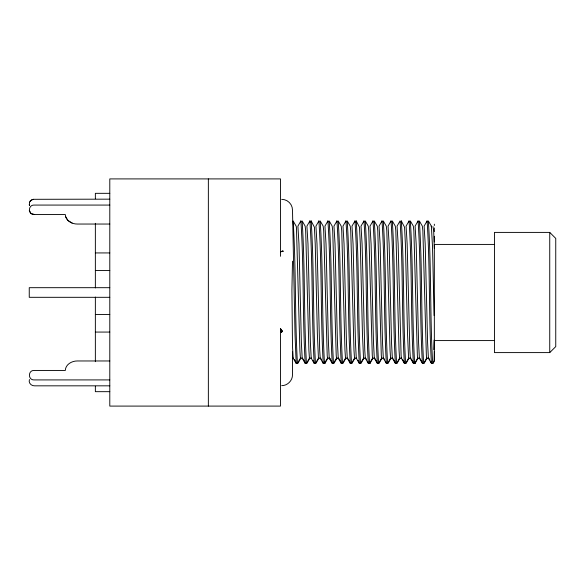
<?xml version="1.0" encoding="UTF-8"?>
<svg xmlns="http://www.w3.org/2000/svg" width="585" height="585" viewBox="0 0 585 585"><rect width="100%" height="100%" fill="white"/><g stroke="black" fill="none" stroke-linecap="round" stroke-linejoin="round"><path stroke-width="0.88" d="M434.341 351.402L434.194 361.45L433.054 363.431L431.423 363.409L428.41 358.174L427.606 342.92L425.185 243.843L424.11 226.117L427.108 220.933C430.194 268.318 428.695 315.98 431.423 363.409M292.5 261.217L291.915 290.277L292.5 346.547L293.18 358.174L296.193 363.409L297.823 363.431L300.836 358.188M434.063 340.148L433.778 349.676M323.234 363.409C320.514 315.98 322.006 268.318 318.92 220.933L315.929 226.117L317.004 243.843L319.688 350.079L320.222 358.174L323.234 363.409L324.865 363.431L325.004 361.91M368.316 363.409C365.588 315.98 367.087 268.318 364.002 220.933L361.003 226.117L362.078 243.843L364.762 350.079L365.303 358.174L368.316 363.409L369.947 363.431L370.078 361.91M413.39 363.409C410.663 315.98 412.162 268.318 409.076 220.933L406.078 226.117L407.153 243.843L409.844 350.079L410.377 358.174L413.39 363.409L415.021 363.431L415.16 361.91M29.433 202.33L29.433 205.481L29.25 204.377M29.433 379.519C28.248 382.853 31.305 386.063 34.661 385.829L109.79 385.829M300.624 222.205L300.895 220.933C303.981 268.318 302.482 315.98 305.209 363.409L306.84 363.431L309.853 358.188M309.64 222.205L309.904 220.933C312.99 268.318 311.498 315.98 314.218 363.409L315.856 363.431L318.862 358.188M310.884 222.205L311.154 220.933L314.416 227.265L315.22 243.843L317.37 333.998L318.445 358.174L315.469 363.409C312.756 315.98 314.182 268.318 311.154 220.933M318.649 222.205L318.92 220.933M327.666 222.205L327.936 220.933C331.022 268.318 329.53 315.98 332.251 363.409L333.881 363.431L336.894 358.188L335.958 359.819M336.682 222.205L336.953 220.933C340.039 268.318 338.539 315.98 341.267 363.409L342.898 363.431L345.911 358.188M345.698 222.205L345.969 220.933C349.055 268.318 347.556 315.98 350.283 363.409L351.914 363.431L354.927 358.188M354.715 222.205L354.985 220.933C358.071 268.318 356.572 315.98 359.3 363.409L360.93 363.431L363.943 358.188M355.958 222.205L356.228 220.933L359.497 227.265L360.301 243.843L362.451 333.998L363.526 358.174L360.543 363.409C357.815 315.98 359.314 268.318 356.228 220.933M363.731 222.205L364.002 220.933M372.747 222.205L373.018 220.933C376.104 268.318 374.605 315.98 377.332 363.409L378.963 363.431L381.976 358.188M381.764 222.205L382.027 220.933C385.113 268.318 383.621 315.98 386.341 363.409L387.979 363.431L390.985 358.188M390.773 222.205L391.043 220.933C394.129 268.318 392.637 315.98 395.358 363.409L396.988 363.431L400.001 358.188M401.039 222.205L401.303 220.933L404.571 227.265L405.376 243.843L407.526 333.998L408.601 358.174L405.617 363.409C402.897 315.98 404.389 268.318 401.303 220.933M408.805 222.205L409.076 220.933M417.822 222.205L418.092 220.933C421.178 268.318 419.679 315.98 422.407 363.409L424.037 363.431L427.05 358.188M426.838 222.205L427.108 220.933M431.152 226.753L431.379 226.132L428.352 220.933C431.438 268.318 429.938 315.98 432.666 363.409L434.341 360.47L434.341 341.413M29.433 202.33L30.837 200.414L33.257 199.317M300.419 358.174L297.436 363.409C294.723 315.98 296.156 268.325 293.114 220.933L296.207 226.256L296.456 227.967L299.922 351.029L300.419 358.174L302.613 358.188M309.428 358.174L306.452 363.409C303.739 315.98 305.165 268.318 302.138 220.933L305.136 226.117L305.67 230.695L308.895 350.079L309.428 358.174L311.63 358.188M327.461 358.174L324.485 363.409C321.757 315.98 323.256 268.318 320.17 220.933L323.161 226.117L323.702 230.695L327.198 355.219L327.461 358.174L329.655 358.188L331.359 361.186M336.477 358.174L333.494 363.409C330.774 315.98 332.265 268.318 329.18 220.933L332.178 226.117L332.719 230.695L336.207 355.219L336.477 358.174L338.671 358.188L341.655 363.431L340.909 362.122M345.494 358.174L342.51 363.409C339.79 315.98 341.282 268.318 338.196 220.933L341.194 226.117L341.735 230.695L344.96 350.079L345.494 358.174L347.687 358.188M354.51 358.174L351.526 363.409C348.806 315.98 350.298 268.318 347.212 220.933L350.21 226.117L350.744 230.695L353.969 350.079L354.51 358.174L356.704 358.188M372.543 358.174L369.559 363.409C366.832 315.98 368.331 268.318 365.245 220.933L368.243 226.117L368.777 230.695L372.272 355.219L372.543 358.174L374.736 358.188L376.44 361.186M381.559 358.174L378.575 363.409C375.848 315.98 377.347 268.318 374.261 220.933L377.259 226.117L377.793 230.695L381.288 355.219L381.559 358.174L383.753 358.188L384.601 359.687M390.568 358.174L387.592 363.409C384.864 315.98 386.363 268.318 383.277 220.933L386.268 226.117L386.809 230.695L390.034 350.079L390.568 358.174L392.769 358.188M399.584 358.174L396.608 363.409C393.88 315.98 395.38 268.318 392.294 220.933L395.284 226.117L395.826 230.695L399.05 350.079L399.584 358.174L401.778 358.188M417.617 358.174L414.633 363.409C411.913 315.98 413.405 268.318 410.319 220.933L413.317 226.117L413.858 230.695L417.346 355.219L417.617 358.174L419.811 358.188L421.514 361.186M426.633 358.174L423.65 363.409C420.929 315.98 422.421 268.318 419.335 220.933L422.333 226.117L422.867 230.695L426.363 355.219L426.633 358.174L428.827 358.188L429.683 359.687M324.865 363.431L327.878 358.188M369.947 363.431L372.959 358.188M409.017 358.188L406.005 363.431L404.374 363.409L401.361 358.174L401.098 355.219L398.136 243.843L397.061 226.117L400.06 220.933C403.145 268.318 401.654 315.98 404.374 363.409M415.021 363.431L418.034 358.188M300.895 220.933L297.897 226.117L298.972 243.843L301.385 342.92L302.196 358.174L305.209 363.409M309.904 220.933L306.913 226.117L307.988 243.843L310.401 342.92L311.213 358.174L314.218 363.409M327.936 220.933L324.938 226.117L326.013 243.843L328.434 342.92L329.238 358.174L332.251 363.409M336.953 220.933L333.955 226.117L335.029 243.843L337.45 342.92L338.254 358.174L341.267 363.409M345.969 220.933L342.971 226.117L344.046 243.843L346.466 342.92L347.271 358.174L350.283 363.409M354.985 220.933L351.987 226.117L353.062 243.843L355.483 342.92L356.287 358.174L359.3 363.409M373.018 220.933L370.02 226.117L371.095 243.843L373.508 342.92L374.32 358.174L377.332 363.409M382.027 220.933L379.036 226.117L380.111 243.843L382.524 342.92L383.336 358.174L386.341 363.409M391.043 220.933L388.052 226.117L389.127 243.843L391.541 342.92L392.345 358.174L395.358 363.409M418.092 220.933L415.094 226.117L416.169 243.843L418.589 342.92L419.394 358.174L422.407 363.409M29.974 201.298L31.956 199.741M549.739 352.601L555.75 346.591L555.75 238.409L549.739 232.399L494.442 232.399L494.442 352.601L549.739 352.601L549.739 232.399M281.685 385.661C287.469 385.698 292.537 380.63 292.5 374.839L292.5 351.929M33.257 199.309L109.79 199.163M109.79 193.328L95.362 193.328L95.362 198.754M109.79 205.072L34.661 205.072C27.671 204.297 27.671 215.339 34.661 214.563L65.315 214.563C65.505 220.56 71.867 224.128 77.33 224.04L109.79 224.04M494.442 244.42L434.341 244.42L434.341 340.58L494.442 340.58M95.362 252.932L109.79 252.932M95.362 270.562L109.79 270.562M109.79 287.688L29.25 287.688L29.25 297.312L109.79 297.312M95.362 314.438L109.79 314.438M95.362 332.068L109.79 332.068M292.5 358.174L293.597 358.188M318.445 358.174L320.639 358.188L321.494 359.687M363.526 358.174L365.72 358.188L366.466 359.497M408.601 358.174L410.794 358.188M109.79 360.967L77.33 360.967C71.867 360.879 65.505 364.44 65.315 370.437L34.661 370.437C27.671 369.661 27.671 380.689 34.661 379.914L109.79 379.914M109.79 391.672L95.362 391.672L95.362 386.246M34.661 214.556L30.837 213.306L29.25 210.293M281.685 199.339L284.478 199.712L287.089 200.787L289.334 202.512L291.052 204.75L292.134 207.361L292.5 210.161L295.037 334.744L296.193 363.409M432.966 226.556L433.653 230.519L434.341 248.523M72.116 223.097L67.933 220.465L65.615 216.669M280.478 328.697L282.577 331.446L280.478 328.697L280.478 406.092L109.79 406.092L109.79 178.908L280.478 178.908L280.478 256.303M430.531 361.186L431.81 363.431L431.065 362.122M422.048 362.122L422.794 363.431M411.226 358.941L413.778 363.431M402.524 359.497L404.761 363.431L404.016 362.122M393.193 358.941L395.745 363.431M385.457 361.186L386.729 363.431M376.967 362.122L377.713 363.431M367.424 361.186L368.704 363.431L367.958 362.122M357.983 360.433L359.687 363.431M348.112 358.941L350.671 363.431M329.655 358.188L330.401 359.497M331.892 362.122L332.638 363.431M322.342 361.186L323.622 363.431M312.902 360.433L314.606 363.431M303.037 358.941L305.589 363.431M294.343 359.497L296.58 363.431M431.379 226.132L432.52 246.965L434.114 315.622M434.341 224.194L434.341 225.51M434.341 227.996L434.341 231.609M434.341 236.289L434.341 241.963M208.355 178.908L208.355 406.092M95.362 223.324L95.362 287.93M95.362 297.07L95.362 361.676M281.341 330.415L281.327 332.58L281.831 332.141L281.341 330.415M282.796 250.899L280.478 251.799L283.352 251.367L282.796 250.899"/></g></svg>
